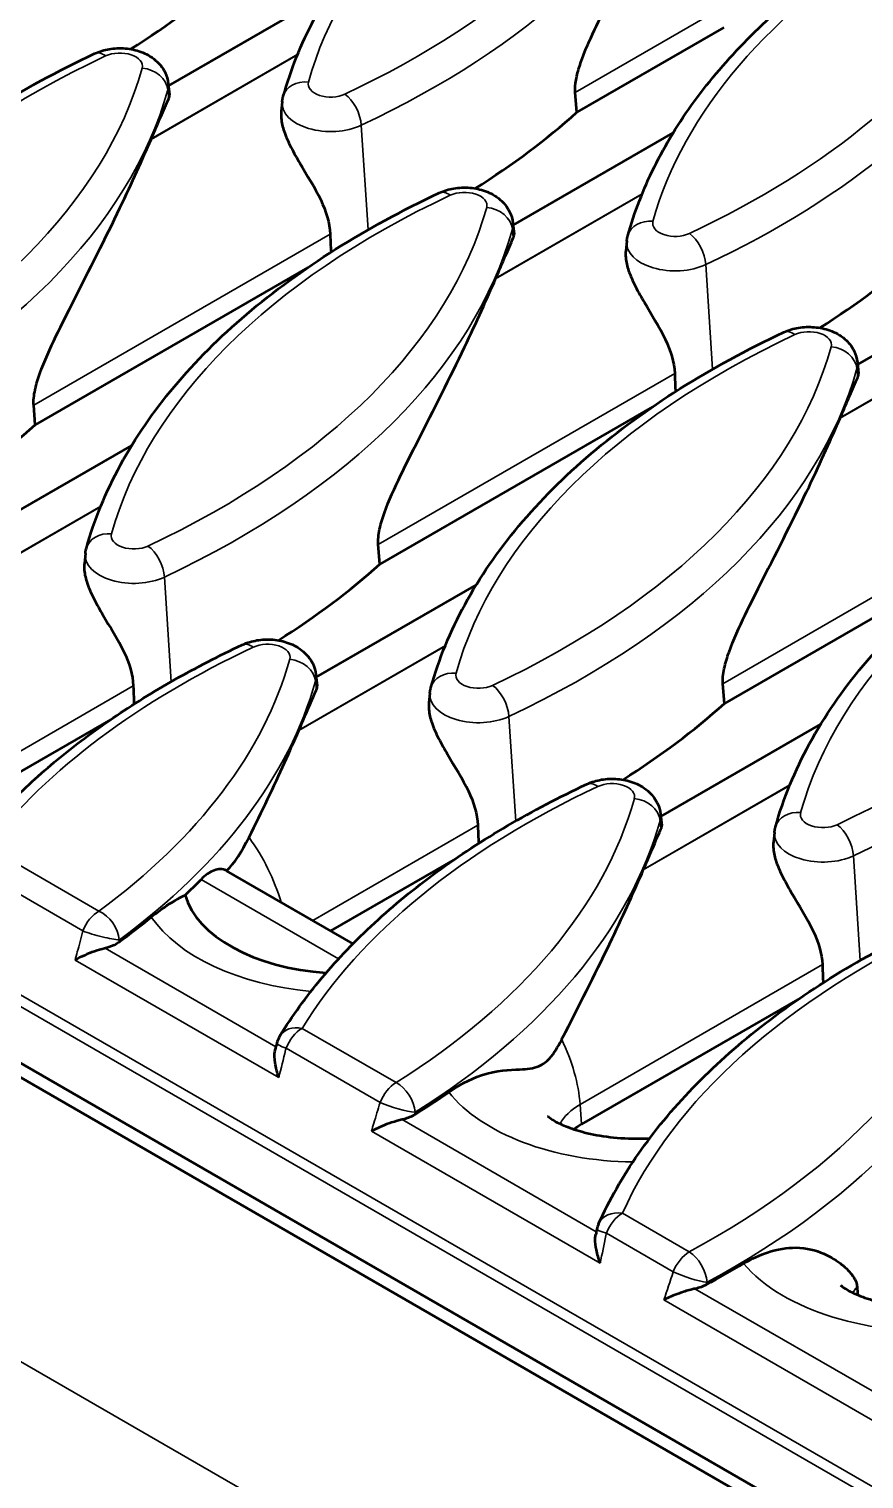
# Model space of a CAD drawing. Header units: millimetres. Extents: x 0 to 1485, y 0 to 1050.
# Drawn here: x 364.2 to 388.19, y 119.75 to 161.43 of the extents above; entities that cross this region are included whole.
import ezdxf

# ---------------------------------------------------------------- set-up
doc = ezdxf.new("R2010")
doc.units = ezdxf.units.MM
doc.header["$LTSCALE"] = 2.5
doc.layers.add('Sichtbar (ISO)', color=7, linetype='Continuous', lineweight=50)
doc.layers.add('Sichtbar schmal (ISO)', color=7, linetype='Continuous', lineweight=35)

msp = doc.modelspace()

# ---------------------------------------------------------------- linework, layer by layer
at = {"layer": 'Sichtbar (ISO)'}
for p, q in [((416.86, 100.751), (63.307, 304.875)), ((240.614, 202.915), (417.037, 101.057)), ((368.208, 159.79), (372.809, 162.447)), ((384.165, 161.473), (379.936, 159.032)), ((368.201, 159.853), (368.235, 159.535)), ((371.474, 159.334), (371.444, 159.06)), ((379.936, 159.032), (379.89, 159.598)), ((378.107, 155.786), (382.709, 158.442)), ((378.1, 155.848), (378.134, 155.531)), ((381.373, 155.33), (381.344, 155.055)), ((372.21, 154.571), (364.379, 150.05)), ((388.007, 151.781), (392.608, 154.438)), ((388, 151.843), (388.034, 151.526)), ((364.379, 150.05), (364.333, 150.617)), ((382.109, 150.566), (374.279, 146.045)), ((362.551, 146.804), (367.152, 149.461)), ((365.817, 146.348), (365.788, 146.073)), ((374.279, 146.045), (374.233, 146.612)), ((392.009, 146.562), (384.178, 142.041)), ((372.45, 142.799), (377.052, 145.456)), ((372.443, 142.862), (372.478, 142.545)), ((384.178, 142.041), (384.132, 142.608)), ((375.717, 142.343), (375.687, 142.069)), ((366.553, 141.585), (363.238, 139.671)), ((382.35, 138.795), (386.951, 141.451)), ((382.343, 138.857), (382.377, 138.54)), ((385.616, 138.339), (385.586, 138.064)), ((376.452, 137.58), (372.864, 135.508)), ((373.507, 135.137), (369.875, 137.234)), ((386.352, 133.576), (380.074, 129.951))]:
    msp.add_line(p, q, dxfattribs=at)
for centre, start, end in [((372.044, 132.093), 148.3833, 165.8956), ((381.247, 126.78), 155.7331, 168.1859)]:
    msp.add_arc(centre, 0.75, start, end, dxfattribs=at)
for centre, major_axis, ratio, start_param, end_param in [((346.143, 171.911), (28.411, 0), 0.57735, 5.542918, 5.711515), ((356.042, 167.906), (28.411, 0), 0.57735, 5.542918, 5.711515), ((340.486, 162.191), (28.061, 0), 0.57735, 6.037665, 6.038748), ((365.942, 163.902), (28.411, 0), 0.57735, 5.542918, 5.711515), ((350.385, 158.186), (28.061, 0), 0.57735, 6.037665, 6.038748), ((340.486, 158.925), (28.411, 0), 0.57735, 5.542918, 5.711515), ((360.285, 154.181), (28.061, 0), 0.57735, 6.037665, 6.038748), ((350.385, 154.92), (28.411, 0), 0.57735, 5.542918, 5.711515), ((360.285, 150.915), (28.411, 0), 0.57735, 5.542918, 5.711515), ((344.728, 145.2), (28.061, 0), 0.57735, 6.037665, 6.038748), ((354.628, 141.195), (28.061, 0), 0.57735, 6.037665, 6.038748), ((344.728, 144.996), (-28.083, 0), 0.57735, 2.592743, 2.624574), ((373.247, 136.954), (-4.617, 0), 0.57735, 0.157109, 1.460737), ((344.728, 145.2), (28.061, 0), 0.57735, 5.616113, 5.672175), ((443.692, 106.884), (-8.557, -95.581), 0.790166, 4.514815, 4.516709), ((354.628, 141.195), (28.061, 0), 0.57735, 5.539139, 5.59244), ((381.665, 129.032), (-2.25, 0), 0.57735, 5.497787, 5.645887), ((447.94, 107.895), (-7.851, -87.736), 0.790277, 4.564809, 4.566577), ((364.527, 137.19), (28.061, 0), 0.57735, 5.462409, 5.516076)]:
    msp.add_ellipse(centre, major_axis=major_axis, ratio=ratio, start_param=start_param, end_param=end_param, dxfattribs=at)
for points, knots in [([(371.504, 159.491), (371.714, 160.247), (372.012, 160.99), (372.773, 162.439), (373.236, 163.144), (374.315, 164.503), (374.931, 165.158), (376.303, 166.409), (377.06, 167.004), (378.698, 168.127), (379.58, 168.655), (380.517, 169.144)], [5.6570493, 5.6570493, 5.6570493, 5.6570493, 5.7922359, 5.7922359, 5.9274225, 5.9274225, 6.0626092, 6.0626092, 6.1977958, 6.1977958, 6.3329824, 6.3329824, 6.3329824, 6.3329824]), ([(379.89, 159.598), (379.88, 159.715), (379.891, 159.84), (379.939, 160.098), (379.976, 160.233), (380.108, 160.64), (380.225, 160.916), (380.48, 161.481), (380.636, 161.8), (380.954, 162.434), (381.115, 162.749), (381.587, 163.678), (381.887, 164.272), (382.256, 165.032), (382.371, 165.272), (382.483, 165.51)], [2.521515, 2.521515, 2.521515, 2.521515, 2.604849, 2.604849, 2.689631, 2.689631, 2.859195, 2.859195, 3.080555, 3.080555, 3.301915, 3.301915, 3.744636, 3.744636, 3.946718, 3.946718, 3.946718, 3.946718]), ([(381.403, 155.487), (381.59, 156.156), (381.845, 156.816), (382.486, 158.108), (382.872, 158.739), (383.766, 159.964), (384.275, 160.558), (385.405, 161.701), (386.028, 162.251), (387.376, 163.3), (388.102, 163.799), (388.875, 164.27)], [5.6570493, 5.6570493, 5.6570493, 5.6570493, 5.7768859, 5.7768859, 5.8967224, 5.8967224, 6.016559, 6.016559, 6.1363955, 6.1363955, 6.2562321, 6.2562321, 6.2562321, 6.2562321]), ([(366.082, 160.718), (366.22, 160.783), (366.362, 160.824), (366.656, 160.874), (366.81, 160.88), (367.114, 160.854), (367.266, 160.824), (367.559, 160.716), (367.703, 160.641), (367.939, 160.437), (368.036, 160.324), (368.154, 160.082), (368.188, 159.97), (368.201, 159.853)], [0.102537, 0.102537, 0.102537, 0.102537, 0.502627, 0.502627, 0.927097, 0.927097, 1.350551, 1.350551, 1.766423, 1.766423, 2.082244, 2.082244, 2.294291, 2.294291, 2.294291, 2.294291]), ([(355.948, 150.51), (356.174, 151.324), (356.502, 152.125), (357.35, 153.68), (357.87, 154.434), (359.084, 155.883), (359.779, 156.577), (361.329, 157.895), (362.183, 158.518), (364.032, 159.682), (365.027, 160.223), (366.082, 160.718)], [5.6570493, 5.6570493, 5.6570493, 5.6570493, 5.8027839, 5.8027839, 5.9485186, 5.9485186, 6.0942532, 6.0942532, 6.2399879, 6.2399879, 6.3857225, 6.3857225, 6.3857225, 6.3857225]), ([(367.712, 158.27), (367.81, 158.497), (367.9, 158.708), (368.063, 159.087), (368.141, 159.267), (368.212, 159.424)], [5.6696828, 5.6696828, 5.6696828, 5.6696828, 5.9076607, 5.9076607, 6.1399115, 6.1399115, 6.1399115, 6.1399115]), ([(371.474, 159.334), (371.475, 159.345), (371.476, 159.356), (371.479, 159.377), (371.481, 159.388), (371.485, 159.409), (371.487, 159.419), (371.491, 159.44), (371.493, 159.45), (371.498, 159.471), (371.501, 159.481), (371.504, 159.491)], [5.5596905, 5.5596905, 5.5596905, 5.5596905, 5.57916226, 5.57916226, 5.59863402, 5.59863402, 5.61810578, 5.61810578, 5.63757754, 5.63757754, 5.6570493, 5.6570493, 5.6570493, 5.6570493]), ([(371.445, 159.059), (371.438, 158.996), (371.437, 158.929), (371.454, 158.736), (371.486, 158.605), (371.575, 158.34), (371.645, 158.184), (371.805, 157.871), (371.894, 157.715), (372.183, 157.226), (372.409, 156.871), (372.734, 156.19), (372.837, 155.858), (372.85, 155.534)], [3.8013839, 3.8013839, 3.8013839, 3.8013839, 3.8486369, 3.8486369, 3.9329934, 3.9329934, 4.0314686, 4.0314686, 4.1299438, 4.1299438, 4.3729414, 4.3729414, 4.5970062, 4.5970062, 4.5970062, 4.5970062]), ([(364.333, 150.617), (364.328, 150.681), (364.329, 150.75), (364.343, 150.899), (364.356, 150.978), (364.407, 151.217), (364.459, 151.38), (364.639, 151.884), (364.805, 152.245), (365.142, 152.947), (365.314, 153.286), (365.928, 154.496), (366.401, 155.423), (367.158, 157.013), (367.462, 157.692), (367.705, 158.253)], [0.001445, 0.001445, 0.001445, 0.001445, 0.046776, 0.046776, 0.093551, 0.093551, 0.187102, 0.187102, 0.417891, 0.417891, 0.64868, 0.64868, 1.339149, 1.339149, 1.926999, 1.926999, 1.926999, 1.926999]), ([(365.847, 146.505), (366.074, 147.319), (366.402, 148.12), (367.25, 149.675), (367.769, 150.429), (368.984, 151.878), (369.679, 152.573), (371.228, 153.89), (372.082, 154.513), (373.932, 155.677), (374.926, 156.218), (375.981, 156.714)], [5.6570493, 5.6570493, 5.6570493, 5.6570493, 5.8027839, 5.8027839, 5.9485186, 5.9485186, 6.0942532, 6.0942532, 6.2399879, 6.2399879, 6.3857225, 6.3857225, 6.3857225, 6.3857225]), ([(375.981, 156.714), (376.12, 156.779), (376.261, 156.819), (376.556, 156.869), (376.709, 156.875), (377.014, 156.85), (377.165, 156.819), (377.459, 156.712), (377.602, 156.636), (377.838, 156.433), (377.935, 156.319), (378.053, 156.077), (378.088, 155.965), (378.1, 155.848)], [0.102537, 0.102537, 0.102537, 0.102537, 0.502627, 0.502627, 0.927097, 0.927097, 1.350551, 1.350551, 1.766423, 1.766423, 2.082244, 2.082244, 2.294291, 2.294291, 2.294291, 2.294291]), ([(381.373, 155.33), (381.375, 155.34), (381.376, 155.351), (381.379, 155.372), (381.381, 155.383), (381.384, 155.404), (381.386, 155.415), (381.391, 155.435), (381.393, 155.446), (381.398, 155.466), (381.401, 155.477), (381.403, 155.487)], [5.5596905, 5.5596905, 5.5596905, 5.5596905, 5.57916226, 5.57916226, 5.59863402, 5.59863402, 5.61810578, 5.61810578, 5.63757754, 5.63757754, 5.6570493, 5.6570493, 5.6570493, 5.6570493]), ([(377.612, 154.265), (377.71, 154.492), (377.8, 154.703), (377.963, 155.082), (378.04, 155.262), (378.112, 155.42)], [5.6696828, 5.6696828, 5.6696828, 5.6696828, 5.9076607, 5.9076607, 6.1399115, 6.1399115, 6.1399115, 6.1399115]), ([(381.344, 155.055), (381.337, 154.991), (381.337, 154.924), (381.354, 154.731), (381.385, 154.601), (381.475, 154.336), (381.544, 154.179), (381.704, 153.866), (381.794, 153.71), (382.083, 153.221), (382.309, 152.867), (382.633, 152.185), (382.736, 151.854), (382.75, 151.529)], [3.8013839, 3.8013839, 3.8013839, 3.8013839, 3.8486369, 3.8486369, 3.9329934, 3.9329934, 4.0314686, 4.0314686, 4.1299438, 4.1299438, 4.3729414, 4.3729414, 4.5970062, 4.5970062, 4.5970062, 4.5970062]), ([(374.233, 146.612), (374.228, 146.676), (374.229, 146.746), (374.242, 146.894), (374.255, 146.973), (374.307, 147.212), (374.358, 147.375), (374.538, 147.88), (374.704, 148.24), (375.041, 148.942), (375.213, 149.281), (375.827, 150.491), (376.301, 151.419), (377.058, 153.009), (377.361, 153.687), (377.605, 154.248)], [0.001445, 0.001445, 0.001445, 0.001445, 0.046776, 0.046776, 0.093551, 0.093551, 0.187102, 0.187102, 0.417891, 0.417891, 0.64868, 0.64868, 1.339149, 1.339149, 1.926999, 1.926999, 1.926999, 1.926999]), ([(375.747, 142.5), (375.973, 143.315), (376.301, 144.115), (377.149, 145.67), (377.669, 146.425), (378.883, 147.874), (379.578, 148.568), (381.128, 149.885), (381.982, 150.508), (383.831, 151.672), (384.826, 152.213), (385.881, 152.709)], [5.6570493, 5.6570493, 5.6570493, 5.6570493, 5.8027839, 5.8027839, 5.9485186, 5.9485186, 6.0942532, 6.0942532, 6.2399879, 6.2399879, 6.3857225, 6.3857225, 6.3857225, 6.3857225]), ([(385.881, 152.709), (386.019, 152.774), (386.161, 152.815), (386.455, 152.864), (386.609, 152.87), (386.913, 152.845), (387.064, 152.814), (387.358, 152.707), (387.502, 152.632), (387.738, 152.428), (387.835, 152.315), (387.953, 152.072), (387.987, 151.96), (388, 151.843)], [0.102537, 0.102537, 0.102537, 0.102537, 0.502627, 0.502627, 0.927097, 0.927097, 1.350551, 1.350551, 1.766423, 1.766423, 2.082244, 2.082244, 2.294291, 2.294291, 2.294291, 2.294291]), ([(387.511, 150.261), (387.609, 150.487), (387.699, 150.698), (387.862, 151.077), (387.94, 151.257), (388.011, 151.415)], [5.6696828, 5.6696828, 5.6696828, 5.6696828, 5.9076607, 5.9076607, 6.1399115, 6.1399115, 6.1399115, 6.1399115]), ([(384.132, 142.608), (384.127, 142.671), (384.128, 142.741), (384.142, 142.889), (384.155, 142.968), (384.206, 143.207), (384.258, 143.371), (384.438, 143.875), (384.604, 144.235), (384.941, 144.937), (385.113, 145.277), (385.727, 146.486), (386.2, 147.414), (386.957, 149.004), (387.261, 149.682), (387.504, 150.244)], [0.001445, 0.001445, 0.001445, 0.001445, 0.046776, 0.046776, 0.093551, 0.093551, 0.187102, 0.187102, 0.417891, 0.417891, 0.64868, 0.64868, 1.339149, 1.339149, 1.926999, 1.926999, 1.926999, 1.926999]), ([(385.646, 138.496), (385.873, 139.31), (386.201, 140.11), (387.049, 141.665), (387.568, 142.42), (388.783, 143.869), (389.478, 144.563), (391.027, 145.881), (391.881, 146.504), (393.731, 147.668), (394.725, 148.209), (395.78, 148.704)], [5.6570493, 5.6570493, 5.6570493, 5.6570493, 5.8027839, 5.8027839, 5.9485186, 5.9485186, 6.0942532, 6.0942532, 6.2399879, 6.2399879, 6.3857225, 6.3857225, 6.3857225, 6.3857225]), ([(365.817, 146.348), (365.818, 146.359), (365.819, 146.37), (365.823, 146.391), (365.824, 146.401), (365.828, 146.423), (365.83, 146.433), (365.834, 146.454), (365.837, 146.464), (365.842, 146.485), (365.844, 146.495), (365.847, 146.505)], [5.5596905, 5.5596905, 5.5596905, 5.5596905, 5.57916226, 5.57916226, 5.59863402, 5.59863402, 5.61810578, 5.61810578, 5.63757754, 5.63757754, 5.6570493, 5.6570493, 5.6570493, 5.6570493]), ([(365.788, 146.073), (365.781, 146.01), (365.78, 145.942), (365.797, 145.749), (365.829, 145.619), (365.918, 145.354), (365.988, 145.197), (366.148, 144.885), (366.237, 144.729), (366.526, 144.24), (366.752, 143.885), (367.077, 143.204), (367.18, 142.872), (367.193, 142.548)], [3.8013839, 3.8013839, 3.8013839, 3.8013839, 3.8486369, 3.8486369, 3.9329934, 3.9329934, 4.0314686, 4.0314686, 4.1299438, 4.1299438, 4.3729414, 4.3729414, 4.5970062, 4.5970062, 4.5970062, 4.5970062]), ([(370.325, 143.727), (370.463, 143.792), (370.604, 143.833), (370.899, 143.883), (371.052, 143.889), (371.357, 143.864), (371.508, 143.833), (371.802, 143.725), (371.945, 143.65), (372.181, 143.447), (372.279, 143.333), (372.397, 143.091), (372.431, 142.979), (372.443, 142.862)], [0.102537, 0.102537, 0.102537, 0.102537, 0.502627, 0.502627, 0.927097, 0.927097, 1.350551, 1.350551, 1.766423, 1.766423, 2.082244, 2.082244, 2.294291, 2.294291, 2.294291, 2.294291]), ([(362.405, 137.78), (362.771, 138.247), (363.173, 138.702), (364.045, 139.586), (364.515, 140.015), (365.518, 140.844), (366.052, 141.243), (367.177, 142.011), (367.77, 142.378), (369.008, 143.079), (369.654, 143.413), (370.325, 143.727)], [5.9226864, 5.9226864, 5.9226864, 5.9226864, 6.0152937, 6.0152937, 6.1079009, 6.1079009, 6.2005081, 6.2005081, 6.2931153, 6.2931153, 6.3857225, 6.3857225, 6.3857225, 6.3857225]), ([(371.955, 141.279), (371.997, 141.377), (372.038, 141.471), (372.213, 141.88), (372.343, 142.187), (372.455, 142.433)], [5.4826973, 5.4826973, 5.4826973, 5.4826973, 5.5850708, 5.5850708, 5.9462229, 5.9462229, 5.9462229, 5.9462229]), ([(375.717, 142.343), (375.718, 142.354), (375.719, 142.365), (375.722, 142.386), (375.724, 142.397), (375.727, 142.418), (375.729, 142.428), (375.734, 142.449), (375.736, 142.46), (375.741, 142.48), (375.744, 142.49), (375.747, 142.5)], [5.5596905, 5.5596905, 5.5596905, 5.5596905, 5.57916226, 5.57916226, 5.59863402, 5.59863402, 5.61810578, 5.61810578, 5.63757754, 5.63757754, 5.6570493, 5.6570493, 5.6570493, 5.6570493]), ([(375.687, 142.069), (375.68, 142.005), (375.68, 141.938), (375.697, 141.745), (375.729, 141.614), (375.818, 141.349), (375.887, 141.193), (376.047, 140.88), (376.137, 140.724), (376.426, 140.235), (376.652, 139.881), (376.977, 139.199), (377.079, 138.868), (377.093, 138.543)], [3.8013839, 3.8013839, 3.8013839, 3.8013839, 3.8486369, 3.8486369, 3.9329934, 3.9329934, 4.0314686, 4.0314686, 4.1299438, 4.1299438, 4.3729414, 4.3729414, 4.5970062, 4.5970062, 4.5970062, 4.5970062]), ([(370.519, 138.197), (370.705, 138.569), (370.884, 138.937), (371.401, 140.023), (371.704, 140.701), (371.948, 141.262)], [1.0539017, 1.0539017, 1.0539017, 1.0539017, 1.3391491, 1.3391491, 1.9269988, 1.9269988, 1.9269988, 1.9269988]), ([(371.405, 132.486), (371.758, 133.06), (372.164, 133.62), (373.075, 134.707), (373.58, 135.233), (374.682, 136.248), (375.278, 136.735), (376.556, 137.668), (377.237, 138.112), (378.676, 138.954), (379.433, 139.351), (380.224, 139.723)], [5.8392822, 5.8392822, 5.8392822, 5.8392822, 5.9485703, 5.9485703, 6.0578583, 6.0578583, 6.1671464, 6.1671464, 6.2764345, 6.2764345, 6.3857225, 6.3857225, 6.3857225, 6.3857225]), ([(380.224, 139.723), (380.362, 139.788), (380.504, 139.829), (380.798, 139.878), (380.952, 139.884), (381.256, 139.859), (381.408, 139.828), (381.701, 139.721), (381.845, 139.645), (382.081, 139.442), (382.178, 139.328), (382.296, 139.086), (382.33, 138.974), (382.343, 138.857)], [0.102537, 0.102537, 0.102537, 0.102537, 0.502627, 0.502627, 0.927097, 0.927097, 1.350551, 1.350551, 1.766423, 1.766423, 2.082244, 2.082244, 2.294291, 2.294291, 2.294291, 2.294291]), ([(381.855, 137.274), (381.897, 137.372), (381.937, 137.466), (382.113, 137.876), (382.243, 138.182), (382.354, 138.429)], [5.4826973, 5.4826973, 5.4826973, 5.4826973, 5.5850708, 5.5850708, 5.9462229, 5.9462229, 5.9462229, 5.9462229]), ([(385.616, 138.339), (385.617, 138.349), (385.618, 138.36), (385.621, 138.381), (385.623, 138.392), (385.627, 138.413), (385.629, 138.424), (385.633, 138.444), (385.636, 138.455), (385.641, 138.475), (385.643, 138.486), (385.646, 138.496)], [5.5596905, 5.5596905, 5.5596905, 5.5596905, 5.57916226, 5.57916226, 5.59863402, 5.59863402, 5.61810578, 5.61810578, 5.63757754, 5.63757754, 5.6570493, 5.6570493, 5.6570493, 5.6570493]), ([(385.587, 138.064), (385.58, 138), (385.579, 137.933), (385.596, 137.74), (385.628, 137.61), (385.717, 137.345), (385.787, 137.188), (385.947, 136.876), (386.036, 136.719), (386.325, 136.23), (386.551, 135.876), (386.876, 135.194), (386.979, 134.863), (386.992, 134.538)], [3.8013839, 3.8013839, 3.8013839, 3.8013839, 3.8486369, 3.8486369, 3.9329934, 3.9329934, 4.0314686, 4.0314686, 4.1299438, 4.1299438, 4.3729414, 4.3729414, 4.5970062, 4.5970062, 4.5970062, 4.5970062]), ([(369.875, 137.234), (369.871, 137.236), (369.867, 137.239), (369.763, 137.293), (369.643, 137.297), (369.392, 137.2), (369.262, 137.105), (369.141, 136.982)], [1.5286933, 1.5286933, 1.5286933, 1.5286933, 1.5355974, 1.5355974, 1.6917902, 1.6917902, 1.8384592, 1.8384592, 1.8384592, 1.8384592]), ([(379.504, 132.386), (379.54, 132.457), (379.575, 132.526), (380.07, 133.5), (380.543, 134.428), (381.301, 136.018), (381.604, 136.696), (381.847, 137.257)], [0.597256, 0.597256, 0.597256, 0.597256, 0.64868, 0.64868, 1.339149, 1.339149, 1.926999, 1.926999, 1.926999, 1.926999]), ([(367.712, 135.905), (367.841, 136.012), (367.969, 136.107), (368.301, 136.331), (368.494, 136.44), (368.686, 136.537)], [-1.162186, -1.162186, -1.162186, -1.162186, -1.0359865, -1.0359865, -0.8324319, -0.8324319, -0.8324319, -0.8324319]), ([(380.563, 127.088), (380.873, 127.776), (381.258, 128.45), (382.165, 129.756), (382.688, 130.389), (383.861, 131.606), (384.511, 132.19), (385.929, 133.302), (386.696, 133.829), (388.335, 134.822), (389.207, 135.287), (390.124, 135.718)], [5.7524194, 5.7524194, 5.7524194, 5.7524194, 5.87908, 5.87908, 6.0057407, 6.0057407, 6.1324013, 6.1324013, 6.2590619, 6.2590619, 6.3857225, 6.3857225, 6.3857225, 6.3857225]), ([(366.774, 135.177), (366.696, 135.119), (366.6, 135.071), (366.456, 135.025), (366.421, 135.015), (366.384, 135.007)], [0, 0, 0, 0, 0.07560178, 0.07560178, 0.09901556, 0.09901556, 0.09901556, 0.09901556]), ([(366.384, 135.007), (366.379, 135.006), (366.374, 135.004), (366.274, 134.981), (366.176, 134.952), (365.98, 134.884), (365.883, 134.844), (365.696, 134.761), (365.606, 134.715), (365.524, 134.669), (365.523, 134.669), (365.522, 134.668)], [0.0899102, 0.0899102, 0.0899102, 0.0899102, 0.0931565, 0.0931565, 0.1538394, 0.1538394, 0.217007, 0.217007, 0.2827043, 0.2827043, 0.2834159, 0.2834159, 0.2834159, 0.2834159]), ([(371.375, 131.289), (371.375, 131.29), (371.374, 131.291), (371.325, 131.435), (371.289, 131.578), (371.25, 131.841), (371.248, 131.953), (371.264, 132.064), (371.268, 132.083), (371.272, 132.101)], [-0.0008386, -0.0008386, -0.0008386, -0.0008386, 0, 0, 0.0948703, 0.0948703, 0.1853603, 0.1853603, 0.2043887, 0.2043887, 0.2043887, 0.2043887]), ([(376.256, 130.873), (376.521, 131.058), (376.838, 131.237), (377.648, 131.503), (378.012, 131.512), (378.518, 131.539), (378.688, 131.556), (378.957, 131.669), (379.059, 131.741), (379.28, 131.981), (379.39, 132.159), (379.504, 132.386)], [-0.9352726, -0.9352726, -0.9352726, -0.9352726, -0.7411957, -0.7411957, -0.5052694, -0.5052694, -0.310169, -0.310169, -0.1705427, -0.1705427, 0, 0, 0, 0]), ([(374.915, 130.082), (374.893, 130.077), (374.872, 130.072), (374.747, 130.041), (374.642, 130.009), (374.451, 129.941), (374.363, 129.906), (374.194, 129.833), (374.113, 129.793), (374.038, 129.753), (374.038, 129.753), (374.037, 129.752)], [0.0801643, 0.0801643, 0.0801643, 0.0801643, 0.0939291, 0.0939291, 0.1584809, 0.1584809, 0.2160693, 0.2160693, 0.2755674, 0.2755674, 0.27629, 0.27629, 0.27629, 0.27629]), ([(375.273, 130.223), (375.189, 130.17), (375.087, 130.126), (374.954, 130.091), (374.935, 130.086), (374.915, 130.082)], [0, 0, 0, 0, 0.07504637, 0.07504637, 0.08771429, 0.08771429, 0.08771429, 0.08771429]), ([(379.097, 130.183), (379.097, 130.183), (379.105, 130.176), (379.15, 130.139), (379.211, 130.094), (379.395, 129.99), (379.52, 129.93), (379.833, 129.809), (380.026, 129.748), (380.471, 129.641), (380.726, 129.598), (381.274, 129.541), (381.567, 129.53), (381.915, 129.54), (381.974, 129.543), (382.032, 129.546)], [1.310535, 1.310535, 1.310535, 1.310535, 1.402673, 1.402673, 1.581342, 1.581342, 1.765012, 1.765012, 1.96381, 1.96381, 2.179172, 2.179172, 2.406228, 2.406228, 2.452242, 2.452242, 2.452242, 2.452242]), ([(380.61, 125.957), (380.61, 125.958), (380.609, 125.959), (380.562, 126.088), (380.525, 126.215), (380.477, 126.45), (380.465, 126.561), (380.469, 126.703), (380.473, 126.744), (380.481, 126.781)], [-0.0008653, -0.0008653, -0.0008653, -0.0008653, 0, 0, 0.0856496, 0.0856496, 0.165521, 0.165521, 0.1999654, 0.1999654, 0.1999654, 0.1999654]), ([(384.729, 125.946), (384.963, 126.086), (385.194, 126.193), (385.706, 126.364), (385.979, 126.407), (386.848, 126.394), (387.291, 126.122), (387.669, 125.819), (387.789, 125.704), (387.914, 125.526), (387.942, 125.47), (387.969, 125.392), (387.976, 125.365), (387.985, 125.318), (387.987, 125.299), (387.989, 125.279)], [-0.5230749, -0.5230749, -0.5230749, -0.5230749, -0.4577107, -0.4577107, -0.3742285, -0.3742285, -0.1744722, -0.1744722, -0.084578, -0.084578, -0.0364852, -0.0364852, -0.0140458, -0.0140458, 0, 0, 0, 0]), ([(383.332, 125.222), (383.292, 125.214), (383.251, 125.204), (383.098, 125.165), (382.985, 125.129), (382.723, 125.035), (382.573, 124.971), (382.439, 124.903), (382.439, 124.902), (382.438, 124.902)], [0.0704022, 0.0704022, 0.0704022, 0.0704022, 0.0959777, 0.0959777, 0.1656255, 0.1656255, 0.2651531, 0.2651531, 0.265851, 0.265851, 0.265851, 0.265851]), ([(383.655, 125.337), (383.564, 125.288), (383.457, 125.249), (383.338, 125.223), (383.335, 125.223), (383.332, 125.222)], [0, 0, 0, 0, 0.07468762, 0.07468762, 0.07650654, 0.07650654, 0.07650654, 0.07650654]), ([(387.515, 125.323), (387.515, 125.323), (387.523, 125.315), (387.568, 125.278), (387.629, 125.234), (387.813, 125.13), (387.938, 125.07), (388.251, 124.948), (388.444, 124.888), (388.889, 124.781), (389.144, 124.738), (389.692, 124.681), (389.985, 124.67), (390.568, 124.687), (390.857, 124.715), (391.228, 124.777), (391.326, 124.796), (391.42, 124.817)], [1.310535, 1.310535, 1.310535, 1.310535, 1.402673, 1.402673, 1.581342, 1.581342, 1.765012, 1.765012, 1.96381, 1.96381, 2.179172, 2.179172, 2.406228, 2.406228, 2.636125, 2.636125, 2.721906, 2.721906, 2.721906, 2.721906])]:
    msp.add_open_spline(points, degree=3, knots=knots, dxfattribs=at)
for points, degree in [([(368.212, 159.424), (368.23, 159.464), (368.238, 159.503), (368.235, 159.535)], 3), ([(372.85, 155.534), (372.861, 155.274), (372.872, 155.01)], 2), ([(378.112, 155.42), (378.13, 155.46), (378.138, 155.498), (378.134, 155.531)], 3), ([(382.75, 151.529), (382.76, 151.269), (382.771, 151.005)], 2), ([(388.011, 151.415), (388.029, 151.455), (388.037, 151.493), (388.034, 151.526)], 3), ([(367.193, 142.548), (367.204, 142.288), (367.215, 142.023)], 2), ([(372.455, 142.433), (372.473, 142.473), (372.481, 142.512), (372.477, 142.545)], 3), ([(377.093, 138.543), (377.103, 138.283), (377.115, 138.019)], 2), ([(382.354, 138.429), (382.373, 138.469), (382.38, 138.507), (382.377, 138.54)], 3), ([(369.876, 137.233), (370.117, 137.47), (370.309, 137.775), (370.519, 138.197)], 3), ([(386.992, 134.538), (387.003, 134.278), (387.014, 134.014)], 2), ([(387.989, 125.279), (387.996, 125.2), (388.003, 125.122), (388.011, 125.043)], 3)]:
    msp.add_open_spline(points, degree=degree, dxfattribs=at)
at = {"layer": 'Sichtbar schmal (ISO)'}
for p, q in [((417.219, 102.913), (240.796, 204.771)), ((417.15, 102.621), (240.727, 204.479)), ((384.123, 162.043), (379.89, 159.598)), ((367.705, 158.253), (371.911, 160.681)), ((371.918, 160.698), (367.712, 158.27)), ((368.212, 159.424), (368.186, 159.675)), ((373.939, 155.655), (373.745, 158.66)), ((381.817, 156.693), (377.612, 154.265)), ((377.605, 154.248), (381.811, 156.677)), ((372.85, 155.534), (364.333, 150.617)), ((378.112, 155.42), (378.085, 155.671)), ((383.839, 151.65), (383.645, 154.655)), ((387.504, 150.244), (391.71, 152.672)), ((391.717, 152.689), (387.511, 150.261)), ((382.75, 151.529), (374.233, 146.612)), ((388.011, 151.415), (387.985, 151.666)), ((362.048, 145.267), (366.254, 147.695)), ((366.261, 147.712), (362.056, 145.284)), ((392.649, 147.525), (384.132, 142.608)), ((368.282, 142.668), (368.089, 145.674)), ((371.948, 141.262), (376.154, 143.69)), ((376.161, 143.707), (371.955, 141.279)), ((367.193, 142.548), (363.196, 140.24)), ((372.455, 142.433), (372.428, 142.684)), ((378.182, 138.664), (377.988, 141.669)), ((381.847, 137.257), (386.053, 139.686)), ((386.06, 139.702), (381.855, 137.274)), ((377.093, 138.543), (372.35, 135.805)), ((382.354, 138.429), (382.328, 138.68)), ((362.995, 137.929), (366.206, 136.075)), ((388.081, 134.659), (387.887, 137.664)), ((365.747, 135.504), (362.536, 137.358)), ((373.091, 134.701), (369.141, 136.982)), ((371.375, 131.289), (365.522, 134.668)), ((371.291, 132.174), (366.384, 135.007)), ((386.992, 134.538), (380.032, 130.52)), ((372.044, 132.705), (374.745, 131.146)), ((374.286, 130.574), (371.584, 132.134)), ((380.032, 130.52), (380.074, 129.951)), ((380.497, 126.859), (374.915, 130.082)), ((380.61, 125.957), (374.037, 129.752)), ((381.247, 127.392), (383.169, 126.282)), ((382.71, 125.71), (380.787, 126.821)), ((374.125, 117.259), (358.58, 126.234)), ((389.881, 121.441), (383.332, 125.222)), ((390.029, 120.519), (382.438, 124.902))]:
    msp.add_line(p, q, dxfattribs=at)
for centre, major_axis, ratio, start_param, end_param in [((399.189, 157.402), (-27.308, 0), 0.57735, 5.44799, 6.123923), ((356.042, 171.785), (27.308, 0), 0.57735, 5.39525, 6.046951), ((356.042, 171.226), (28.055, 0), 0.57735, 5.39525, 6.046951), ((409.088, 153.398), (-27.308, 0), 0.57735, 5.52474, 6.123923), ((365.942, 167.78), (27.308, 0), 0.57735, 5.39525, 5.959238), ((365.942, 167.221), (28.055, 0), 0.57735, 5.39525, 5.959238), ((383.632, 148.421), (-27.308, 0), 0.57735, 5.39525, 6.123923), ((366.401, 160.04), (-0.319, 0.679), 0.515222, 5.544059, 6.283185), ((366.809, 160.362), (0.647, 0), 0.57735, 6.123923, 8.536843), ((340.486, 162.803), (27.308, 0), 0.57735, 5.39525, 6.123923), ((367.448, 159.69), (0.723, -0.201), 0.806163, 0.307895, 1.791425), ((340.486, 162.244), (28.055, 0), 0.57735, 5.39525, 6.123923), ((366.809, 159.803), (1.394, 0), 0.57735, 6.123923, 6.345089), ((372.227, 159.29), (-0.723, 0.201), 0.806163, 4.933018, 6.283185), ((372.866, 159.843), (-0.647, 0), 0.57735, 6.123923, 8.536843), ((372.866, 159.284), (-1.394, 0), 0.57735, 6.221282, 8.536843), ((373.274, 158.941), (0.319, -0.679), 0.515222, 0.918936, 2.402466), ((376.3, 156.035), (-0.319, 0.679), 0.515222, 5.544059, 6.283185), ((376.709, 156.357), (0.647, 0), 0.57735, 6.123923, 8.536843), ((393.532, 144.416), (-27.308, 0), 0.57735, 5.39525, 6.123923), ((350.385, 158.798), (27.308, 0), 0.57735, 5.39525, 6.123923), ((377.348, 155.686), (0.723, -0.201), 0.806163, 0.307895, 1.791425), ((382.126, 155.286), (-0.723, 0.201), 0.806163, 4.933018, 6.283185), ((382.765, 155.839), (-0.647, 0), 0.57735, 6.123923, 8.536843), ((350.385, 158.239), (28.055, 0), 0.57735, 5.39525, 6.123923), ((376.709, 155.798), (1.394, 0), 0.57735, 6.123923, 6.345089), ((383.173, 154.937), (0.319, -0.679), 0.515222, 0.918936, 2.402466), ((382.765, 155.28), (-1.394, 0), 0.57735, 6.221282, 8.536843), ((403.431, 140.411), (-27.308, 0), 0.57735, 5.39525, 6.123923), ((386.2, 152.03), (-0.319, 0.679), 0.515222, 5.544059, 6.283185), ((386.608, 152.353), (0.647, 0), 0.57735, 6.123923, 8.536843), ((360.285, 154.794), (27.308, 0), 0.57735, 5.39525, 6.123923), ((387.247, 151.681), (0.723, -0.201), 0.806163, 0.307895, 1.791425), ((386.608, 151.794), (1.394, 0), 0.57735, 6.123923, 6.345089), ((360.285, 154.235), (28.055, 0), 0.57735, 5.39525, 6.123923), ((413.331, 136.407), (-27.308, 0), 0.57735, 5.39525, 6.123923), ((370.184, 150.789), (27.308, 0), 0.57735, 5.39525, 6.123923), ((370.184, 150.23), (28.055, 0), 0.57735, 5.39525, 6.123923), ((366.57, 146.304), (-0.723, 0.201), 0.806163, 4.933018, 6.283185), ((367.209, 146.857), (-0.647, 0), 0.57735, 6.123923, 8.536843), ((367.209, 146.298), (-1.394, 0), 0.57735, 6.221282, 8.536843), ((367.617, 145.955), (0.319, -0.679), 0.515222, 0.918936, 2.402466), ((370.643, 143.049), (-0.319, 0.679), 0.515222, 5.544059, 6.283185), ((371.052, 143.371), (0.647, 0), 0.57735, 6.123923, 8.536843), ((387.875, 131.43), (-27.308, 0), 0.57735, 5.39525, 5.858286), ((344.728, 145.812), (27.308, 0), 0.57735, 5.61753, 6.123923), ((371.691, 142.699), (0.723, -0.201), 0.806163, 0.307895, 1.791425), ((376.469, 142.299), (-0.723, 0.201), 0.806163, 4.933018, 6.283185), ((344.728, 145.253), (28.055, 0), 0.57735, 5.61753, 6.123923), ((371.052, 142.812), (1.394, 0), 0.57735, 6.123923, 6.345089), ((377.108, 142.853), (-0.647, 0), 0.57735, 6.123923, 8.536843), ((377.517, 141.95), (0.319, -0.679), 0.515222, 0.918936, 2.402466), ((377.108, 142.294), (-1.394, 0), 0.57735, 6.221282, 8.536843), ((397.775, 127.425), (-27.308, 0), 0.57735, 5.39525, 5.94169), ((380.543, 139.044), (-0.319, 0.679), 0.515222, 5.544059, 6.283185), ((380.951, 139.366), (0.647, 0), 0.57735, 6.123923, 8.536843), ((354.628, 141.808), (27.308, 0), 0.57735, 5.540531, 6.123923), ((381.59, 138.695), (0.723, -0.201), 0.806163, 0.307895, 1.791425), ((380.951, 138.807), (1.394, 0), 0.57735, 6.123923, 6.345089), ((386.369, 138.295), (-0.723, 0.201), 0.806163, 4.933018, 6.283185), ((387.008, 138.848), (-0.647, 0), 0.57735, 6.123923, 8.536843), ((354.628, 141.249), (28.055, 0), 0.57735, 5.540531, 6.123923), ((387.416, 137.946), (0.319, -0.679), 0.515222, 0.918936, 2.402466), ((369.043, 136.605), (-1.825, 3.161), 0.57735, 4.308408, 4.888937), ((387.008, 138.289), (-1.394, 0), 0.57735, 6.221282, 8.536843), ((366.206, 135.463), (-0.375, -0.65), 0.57735, 3.926991, 4.974188), ((366.206, 135.463), (0.444, -0.604), 0.642185, 0.80518, 2.288709), ((373.247, 137.158), (-5.945, 0), 0.57735, 0.373643, 1.410997), ((366.206, 135.463), (0.725, -0.193), 0.131315, 4.061531, 5.691843), ((407.674, 123.421), (-27.308, 0), 0.57735, 5.39525, 6.028553), ((364.527, 137.803), (27.308, 0), 0.57735, 5.463785, 6.123923), ((364.527, 137.244), (28.055, 0), 0.57735, 5.463785, 6.123923), ((372.044, 132.093), (-0.639, 0.393), 0.769348, 5.154706, 6.283185), ((372.044, 132.093), (0.375, 0.65), 0.57735, 0.785398, 1.832596), ((372.044, 132.093), (-0.727, 0.183), 0.121057, 0, 0.918214), ((377.461, 131.745), (-1.825, 3.161), 0.57735, 4.014257, 4.584234), ((374.745, 130.533), (-0.375, -0.65), 0.57735, 3.926991, 4.974188), ((374.745, 130.533), (0.399, -0.635), 0.601493, 0.85036, 2.333889), ((381.665, 132.298), (-5.945, 0), 0.57735, 0.428091, 1.551671), ((374.745, 130.533), (0.718, -0.215), 0.154466, 4.065986, 5.63007), ((381.665, 129.578), (-2.308, 0), 0.57735, 5.497787, 5.989197), ((381.247, 126.78), (-0.684, 0.308), 0.790169, 5.054599, 6.283185), ((381.247, 126.78), (0.375, 0.65), 0.57735, 0.785398, 1.832596), ((381.247, 126.78), (-0.734, 0.154), 0.090713, 0, 0.91398), ((383.169, 125.669), (-0.375, -0.65), 0.57735, 3.926991, 4.974188), ((383.169, 125.669), (0.356, -0.66), 0.557389, 0.889098, 2.372627), ((390.082, 127.438), (-5.945, 0), 0.57735, 0.449716, 1.716946), ((383.169, 125.669), (0.711, -0.237), 0.177069, 4.07112, 5.568945), ((390.082, 124.718), (-2.308, 0), 0.57735, 5.84814, 5.989197)]:
    msp.add_ellipse(centre, major_axis=major_axis, ratio=ratio, start_param=start_param, end_param=end_param, dxfattribs=at)
for points, knots in [([(365.522, 134.668), (365.543, 134.746), (365.565, 134.824), (365.586, 134.902), (365.64, 135.103), (365.694, 135.304), (365.747, 135.504)], [-1.31712816, -1.31712816, -1.31712816, -1.31712816, -1.31271494, -1.31271494, -1.31271494, -1.30137516, -1.30137516, -1.30137516, -1.30137516]), ([(371.584, 132.134), (371.58, 132.117), (371.576, 132.101), (371.505, 131.819), (371.44, 131.554), (371.375, 131.289)], [-1.26895429, -1.26895429, -1.26895429, -1.26895429, -1.26793406, -1.26793406, -1.25155062, -1.25155062, -1.25155062, -1.25155062]), ([(374.037, 129.752), (374.06, 129.828), (374.083, 129.903), (374.106, 129.978), (374.166, 130.177), (374.226, 130.376), (374.286, 130.574)], [-1.39222621, -1.39222621, -1.39222621, -1.39222621, -1.38791527, -1.38791527, -1.38791527, -1.37656181, -1.37656181, -1.37656181, -1.37656181]), ([(380.787, 126.821), (380.783, 126.799), (380.778, 126.778), (380.718, 126.489), (380.664, 126.223), (380.61, 125.957)], [-1.1765377, -1.1765377, -1.1765377, -1.1765377, -1.17518056, -1.17518056, -1.1582935, -1.1582935, -1.1582935, -1.1582935]), ([(382.438, 124.902), (382.529, 125.169), (382.619, 125.436), (382.709, 125.706), (382.709, 125.708), (382.71, 125.71)], [-1.46804089, -1.46804089, -1.46804089, -1.46804089, -1.45249862, -1.45249862, -1.45237222, -1.45237222, -1.45237222, -1.45237222]), ([(383.68, 125.408), (383.679, 125.405), (383.678, 125.403), (383.67, 125.38), (383.663, 125.358), (383.655, 125.337)], [1.45237222, 1.45237222, 1.45237222, 1.45237222, 1.452498624, 1.452498624, 1.453738942, 1.453738942, 1.453738942, 1.453738942])]:
    msp.add_open_spline(points, degree=3, knots=knots, dxfattribs=at)
for points in [[(366.794, 135.25), (366.787, 135.226), (366.781, 135.201), (366.774, 135.177)], [(375.295, 130.295), (375.288, 130.271), (375.281, 130.247), (375.273, 130.223)]]:
    msp.add_open_spline(points, degree=3, dxfattribs=at)

doc.saveas('drawing.dxf')
